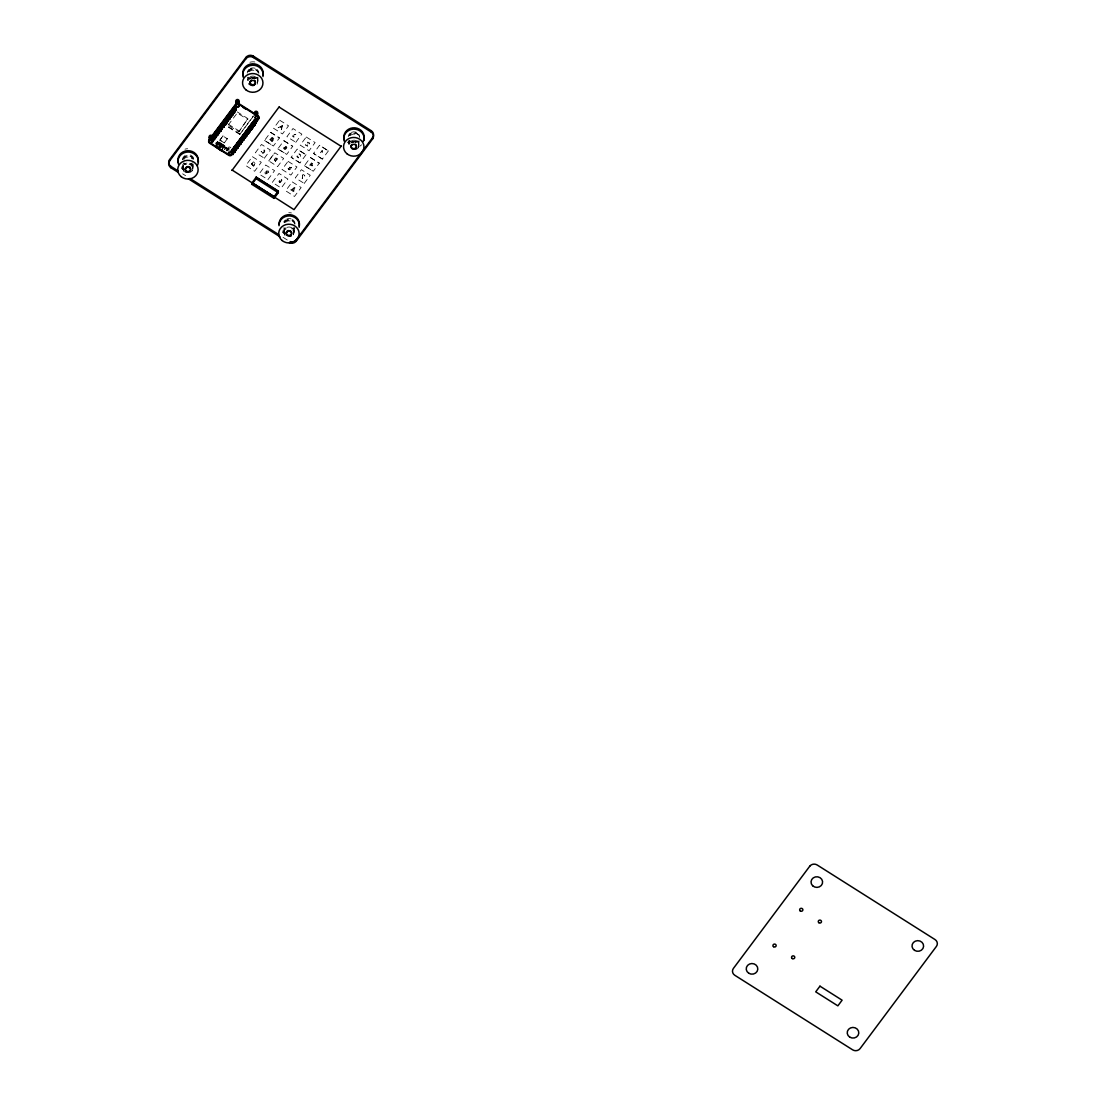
<?xml version="1.0" encoding="UTF-8"?>
<svg xmlns="http://www.w3.org/2000/svg" width="1106" height="1106" viewBox="0 0 1106 1106"><rect width="100%" height="100%" fill="white"/><g stroke="black" fill="none" stroke-linecap="round" stroke-linejoin="round"><path stroke-width="0.75" stroke-dasharray="5 3.75" d="M215.974 144.084L217.384 141.817L216.264 144.319M215.781 145.937L218.698 142.093L220.218 143.974M220.177 143.144L219.223 143.421L220.426 144.25L221.02 143.393L218.131 146.365M227.781 148.384C229.149 150.72 224.269 145.895 227.062 149.434M226.896 147.637C224.532 150.582 228.126 144.527 224.739 149.559M225.665 148.688L226.73 148.37L226.993 149.324M215.877 144.139L217.44 141.734L217.108 142.508M219.845 144.734C217.868 144.278 218.449 140.407 220.398 143.172M220.066 143.835C216.334 141.374 225.652 147.167 222.403 145.508L223.122 144.582L220.841 147.858M182.794 167.296L182.891 164.241M183.154 169.384L183.278 164.78M192.776 168.72L192.997 161.034M192.969 168.071L193.052 165.015M216.347 142.508L215.711 143.227M217.218 141.983L217.523 141.969M224.338 145.674C225.638 147.762 217.177 139.937 218.449 144.886M219.126 144.292L218.435 145.01M220.426 144.25L218.919 143.075L219.9 142.881M227.324 138.651L224.297 142.978L219.859 140.186L222.9 135.858L227.324 138.927L222.9 135.858M220.205 144.872L221.394 144.54L220.453 144.457M220.73 146.531L219.569 145.577L221.172 146.6M221.02 143.393L223.149 144.568M222.168 146.116C224.103 144.609 221.241 143.904 221.601 145.757C220.343 143.199 216.458 141.07 216.043 146.13L218.2 143.282L223.55 147.402L225.016 146.02L224.103 148.149L225.195 146.697M219.14 147.43L221.103 144.43M221.615 144.54L219.389 147.582M221.822 144.734L219.956 147.941M224.006 145.646L222.721 146.02M222.251 148.356L222.997 147.361L219.831 144.292M223.066 146.517L223.675 145.356M223.329 146.711L223.606 145.923M224.297 142.978L219.873 139.909M226.523 147.997L226.205 147.361L227.034 148.923M226.951 150.955L228.071 148.467L226.564 150.789M226.661 150.72L227.781 148.937A1.604 1.479 1.7 0 0 229.689 149.96M229.495 125.973L238.799 131.863L247.91 118.646L237.278 111.927M228.444 127.231L239.781 134.407L253.371 115.84M247.799 77.337L247.703 80.392A5.101 4.687 1.7 0 1 249.472 77.199M238.799 131.863L247.91 118.646M252.431 156.706L261.293 162.319L254.629 171.236L245.767 165.541L252.431 156.623M257.587 81.941L257.726 77.337M257.878 81.167L257.961 78.111M264.541 140.49L273.403 146.006L279.459 137.904L270.597 132.291L264.541 140.49L273.403 146.006M264.32 158.255L270.376 150.07L261.514 144.457L255.458 152.656L264.32 158.172M267.915 179.642L274.578 170.642L265.716 165.029L259.053 174.043L267.915 179.559M268.744 160.895L274.813 152.78L283.661 158.476L277.606 166.577L268.744 160.895L274.813 152.78M270.597 132.374L279.459 137.987M277.827 148.895L286.689 154.411L292.744 146.31L283.896 140.697L277.827 148.895L286.689 154.411M279.68 120.222L288.542 125.821L282.486 133.937L273.624 128.324L279.694 120.125M283.896 140.697L292.744 146.393M283.938 231.292L284.035 228.237M284.145 233.283L284.283 228.679M288.085 161.365L296.947 166.965L290.892 175.08L282.03 169.467L288.099 161.282M306.044 154.716L299.975 162.914L291.127 157.301L297.182 149.116L306.03 154.799L297.182 149.116M292.288 181.937L301.15 187.536L294.486 196.453L285.638 190.771L292.302 181.854M295.772 142.342L301.841 134.144L292.979 128.545L286.924 136.729L295.786 142.259M293.767 232.619L294.002 224.933M294.099 232.066L294.237 227.477M299.975 162.914L291.127 157.218M304.413 165.706L313.274 171.236L319.33 163.121L310.468 157.522L304.413 165.706L313.274 171.236M304.178 183.485L310.247 175.287L301.385 169.688L295.33 177.872L304.191 183.402M306.265 137.033L315.127 142.55L309.072 150.748L300.21 145.135L306.265 136.95M310.468 157.605L319.33 163.204M328.413 150.872L322.358 159.07L313.496 153.458L319.551 145.273L328.413 150.955L319.551 145.273M322.358 159.07L313.496 153.375M348.722 144.402L348.819 141.347M349.04 143.448L349.137 140.365M358.579 145.84L358.717 141.236M358.897 145.176L359.021 140.6M226.647 148.342C225.126 147.388 227.601 149.116 226.813 148.563M230.836 147.872A1.604 1.479 1.7 0 0 228.818 147.126A1.604 1.479 1.7 0 0 227.836 148.895L228.223 148.646M226.606 148.37L226.039 148.038M223.301 146.614C223.426 148.563 223.523 144.015 223.329 146.379M219.845 144.637L224.186 147.333M220.827 145.107L218.933 143.987L219.43 143.407M224.725 145.923L221.933 149.766C226.149 146.904 224.712 144.264 222.942 145.646M226.218 147.858L228.085 148.992M221.062 144.596L221.656 145.411M220.025 146.075L219.569 145.577M221.753 145.48L224.214 147.126L224.85 145.881M222.334 145.84L223.523 146.006M218.435 143.379L219.002 142.176L216.085 146.116L218.255 143.296M228.168 125.13L237.251 112.964L247.882 119.697M219.859 140.186L222.887 136.121M216.209 146.158L219.002 142.176L218.366 143.338M218.559 143.697L219.873 142.854M218.546 146.393L220.329 143.946M220.246 144.734L221.034 144.167L218.808 147.222M219.721 147.789L221.974 144.692M220.288 148.149L222.541 145.066M224.532 149.393L226.232 147.471M239.781 134.407L253.357 116.241M220.246 144.153L220.951 143.241M224.131 147.043L224.725 146.393L224.006 147.167M221.255 144.374C221.145 142.245 219.928 145.453 220.329 143.13M223.91 145.273L223.163 144.748M228.195 124.093L238.827 130.812M228.458 126.831L239.795 134.006M221.629 145.55L222.721 146.255M182.67 173.822L185.573 175.66M283.039 237.32L288.86 241.011M219.61 145.038L221.172 146.061M228.126 150.817A1.604 1.479 1.7 0 1 229.467 148.384M292.993 227.974A5.793 5.323 1.7 0 1 291.735 228.735M283.758 222.126A5.793 5.323 1.7 0 1 285.445 219.873M286.717 219.112A5.793 5.323 1.7 0 1 291.141 218.905M292.496 219.541A5.793 5.323 1.7 0 1 294.998 224.352M357.805 141.209A5.793 5.323 1.7 0 1 355.109 142.384M353.588 142.453A5.793 5.323 1.7 0 1 349.634 140.6M348.252 136.715A5.793 5.323 1.7 0 1 350.256 133.093M351.528 132.333A5.793 5.323 1.7 0 1 359.726 136.19M192.002 164.089A5.793 5.323 1.7 0 1 190.73 164.835M184.965 164.407A5.793 5.323 1.7 0 1 183.831 163.467M182.449 159.596A5.793 5.323 1.7 0 1 187.163 154.785M190.149 155.006A5.793 5.323 1.7 0 1 193.923 159.07M257.048 77.116A5.793 5.323 1.7 0 1 250.039 77.793M247.246 73.12A5.793 5.323 1.7 0 1 249.03 69.388M250.246 68.572A5.793 5.323 1.7 0 1 256.039 68.71M257.228 69.581A5.793 5.323 1.7 0 1 258.832 73.383M257.961 77.379A5.793 5.323 1.7 0 1 257.021 78.457M249.997 79.134A5.793 5.323 1.7 0 1 247.924 77.144M248.048 71.821A5.793 5.323 1.7 0 1 258.071 72.056M192.969 164.393A5.793 5.323 1.7 0 1 190.702 166.177M182.725 159.582A5.793 5.323 1.7 0 1 193.412 159.098M358.773 141.527A5.793 5.323 1.7 0 1 357.763 142.55M349.593 141.941A5.793 5.323 1.7 0 1 348.777 140.78M358.399 135.056A5.793 5.323 1.7 0 0 349.206 135.471A5.101 4.687 1.7 0 1 358.634 135.153M359.215 136.218A5.793 5.323 1.7 0 1 359.685 137.545M293.961 228.292A5.793 5.323 1.7 0 1 292.952 229.329M285.915 229.647A5.793 5.323 1.7 0 1 283.952 227.546M284.394 222.251A5.793 5.323 1.7 0 1 294.873 224.311M284.546 233.587A10.203 9.36 1.7 0 1 282.348 232.191M292.869 228.154A4.825 4.438 1.7 0 1 291.929 228.928M286.053 228.638A4.825 4.438 1.7 0 1 285.21 227.781M285.5 222.375A4.825 4.438 1.7 0 1 293.159 222.762M292.924 230.449A4.825 4.438 1.7 0 1 293.325 234.873M284.989 235.454A4.825 4.438 1.7 0 1 284.588 231.03M183.555 169.688A10.203 9.36 1.7 0 1 181.356 168.292M191.863 164.255A4.825 4.438 1.7 0 1 190.937 165.029M185.061 164.739A4.825 4.438 1.7 0 1 183.637 162.845M183.831 159.458A4.825 4.438 1.7 0 1 192.168 158.863M191.932 166.55A4.825 4.438 1.7 0 1 192.32 170.974M183.983 171.554A4.825 4.438 1.7 0 1 183.596 167.13M255.209 77.379A5.101 4.687 1.7 0 1 250.136 76.991M248.214 71.558A5.101 4.687 1.7 0 1 258.03 72.305M249.915 62.254A10.203 9.36 1.7 0 1 255.196 62.033M256.661 77.752A5.101 4.687 1.7 0 1 256.993 83.448M250.592 76.549A5.101 4.687 1.7 0 1 255.68 76.936M361.565 144.803A10.203 9.36 1.7 0 1 359.533 146.379M357.68 141.388A4.825 4.438 1.7 0 1 356.74 142.162M351.929 142.494A4.825 4.438 1.7 0 1 350.021 141.001M350.312 135.609A4.825 4.438 1.7 0 1 357.127 135.126M358.316 144.706A4.825 4.438 1.7 0 1 358.137 148.093M349.399 144.264A4.825 4.438 1.7 0 1 350.09 143.282M351.017 142.522A4.825 4.438 1.7 0 1 355.828 142.176M256.675 77.489A4.825 4.438 1.7 0 1 254.629 78.789M250.938 78.595A4.825 4.438 1.7 0 1 249.03 77.102M249.32 71.71A4.825 4.438 1.7 0 1 256.979 72.097M257.325 80.807A4.825 4.438 1.7 0 1 257.131 84.194M248.408 80.365A4.825 4.438 1.7 0 1 249.099 79.397M250.025 78.623A4.825 4.438 1.7 0 1 255.901 78.913M357.349 140.725A5.101 4.687 1.7 0 1 351.155 141.001M349.468 143.517A10.203 9.36 1.7 0 1 347.27 142.121M351.611 140.559A5.101 4.687 1.7 0 1 358.012 147.457M348.998 143.213A5.101 4.687 1.7 0 1 350.491 141.222M284.629 232.357A10.203 9.36 1.7 0 1 282.431 230.974M284.436 222.458A5.101 4.687 1.7 0 1 293.85 222.043M288.763 212.725A10.203 9.36 1.7 0 1 291.417 212.919M285.141 234.707A5.101 4.687 1.7 0 1 285.376 228.375A5.101 4.687 1.7 0 1 292.261 228.071A5.101 4.687 1.7 0 1 293.228 234.348M183.485 168.375A10.203 9.36 1.7 0 1 181.287 166.978M192.306 162.72A5.101 4.687 1.7 0 1 189.043 164.656M186.416 164.462A5.101 4.687 1.7 0 1 184.232 163.08M183.306 158.462A5.101 4.687 1.7 0 1 193.121 159.209M185.006 149.172A10.203 9.36 1.7 0 1 187.619 148.729M189.582 163.273A5.101 4.687 1.7 0 1 192.085 170.352M184.011 170.711A5.101 4.687 1.7 0 1 183.679 165.015M184.564 164.117A5.101 4.687 1.7 0 1 186.955 163.08M294.265 134.586C292.496 135.457 295.758 139.066 292.454 136.052C293.546 132.471 298.413 135.098 294.265 134.586M283.661 148.038C284.989 152.656 289.661 144.222 285.03 146.047C288.694 147.762 285.016 146.13 283.661 148.038M261.32 151.646C264.693 155.614 264.749 148.591 262.426 149.476A1.548 1.424 1.7 0 1 263.491 149.434C266.878 150.457 263.117 155.241 261.099 152.614A1.618 1.479 1.7 0 1 260.767 151.881L260.892 151.01L261.32 151.646M288.141 168.693C289.413 171.72 290.601 166.398 288.141 168.693M322.178 150.513L322.302 152.352L321.805 151.328L319.496 153.568L322.178 150.513M272.339 182.366L279.002 173.435L287.864 179.048L281.201 188.048L272.339 182.366M308.989 143.116L309.293 143.946L309.072 142.453L307.427 142.19L307.344 145.522L305.353 144.817L307.662 146.282L307.413 143.02L308.989 143.116M285.929 147.914C284.588 151.176 283.44 145.66 285.929 147.914M269.961 139.55L272.117 141.665L274.509 138.457L272.173 137.296L269.961 139.55M302.657 175.218L302.242 178.605L303.099 175.038C307.316 178.315 302.629 172.577 302.657 175.218M292.924 189.831L292.827 191.504L293.878 191.49L293.657 189.817L295.357 190.439L295.661 189.499L293.878 189.154L295.012 187.868L294.155 187.315L293.27 188.767L292.261 187.343L291.403 187.951L292.661 189.195L290.864 189.582L291.237 190.495L292.924 189.831M277.412 158.905C275.975 162.195 275.062 156.568 277.412 158.905M297.473 156.485C299.519 157.716 298.855 158.766 296.947 156.734A1.507 1.383 1.7 0 1 297.099 156.029C297.887 153.969 300.016 156.928 300.058 155.089L298.952 153.831L300.694 154.937C300.334 159.057 298.731 154.093 297.473 156.485M251.38 163.909L253.537 166.329L255.928 163.121L253.385 161.918L251.38 163.909M291.307 167.462C288.431 174.14 286.509 164.172 291.307 167.462M274.426 159.941C277.357 163.937 274.108 159.305 275.615 160.066C280.219 161.435 275.961 154.577 274.426 159.941M281.394 180.001C278.753 186.015 278.339 177.707 281.394 180.001M271.758 138.222L273.044 139.508L273.763 138.54L271.758 138.222M281.878 180.098C278.532 187.384 277.661 175.923 281.878 180.098M251.961 163.854L253.357 165.651L255.182 163.204L253.454 162.416L251.961 163.854M282.459 125.725L281.408 129.775L281.256 128.255L278.131 127.702L282.459 125.725M270.555 139.522L271.938 140.987L272.767 139.881L270.555 139.522M281.698 126.637L281.38 127.826L280.191 127.066L281.961 125.904L281.698 126.637M266.325 171.568L265.011 172.384L265.246 173.905L266.85 173.545L266.726 174.845L267.804 172.495L268.689 172.591L268.468 171.057L266.864 171.43L266.988 170.13L266.325 171.568M266.684 171.789L267.03 173.172L266.684 171.789M290.781 167.518L289.426 167.255L290.781 167.518M310.261 164.158L309.887 165.582L310.897 165.098C314.145 168.831 312.763 158.227 310.731 164.462L310.261 164.158M312.251 163.287L311.159 164.725L312.265 165.43L312.251 163.287"/><path stroke-width="1.5" d="M178.26 172.412L170.988 167.808A5.364 4.936 1.7 0 1 169.591 160.951L169.633 159.596L245.947 57.415A5.364 4.936 1.7 0 1 253.412 56.171L371.229 130.715A5.364 4.936 1.7 0 1 372.639 137.573L372.598 138.927L296.27 241.108A5.364 4.936 1.7 0 1 289.426 242.684M170.988 167.808L171.029 166.453A5.364 4.936 1.7 0 1 169.633 159.596M214.605 137.365L213.417 140.434L211.232 139.37L211.191 137.932L223.191 121.867L224.214 122.116M211.232 139.37L212.421 136.287M212.393 137.365L212.739 135.872M212.808 138.471L212.919 141.817L213.375 138.817M212.698 136.95L213.97 134.227M213.97 136.923L214.453 139.757L214.357 136.411M213.928 135.305L214.274 133.812M215.504 134.863L216.002 137.697L215.891 134.351M214.315 135.25L215.504 132.167M215.476 133.245L215.808 131.752M214.647 138.789L216.527 135.236M215.781 132.831L217.039 130.107M217.039 132.803L217.536 135.637L217.426 132.291M217.343 129.692L217.08 131.725M216.486 136.315L217.688 133.245M218.587 130.743L219.071 133.577L218.974 130.232M216.983 132.236L218.587 128.047M218.546 129.126L218.891 127.632M217.716 134.669L219.596 131.116M220.122 128.683L220.619 131.517L220.509 128.172L221.145 129.056M218.85 128.711L220.122 125.987M220.149 127.605L220.426 125.572M220.509 128.172L220.619 131.517L221.076 128.531M219.845 126.596L220.578 125.877L220.08 127.066M219.569 132.195L220.758 129.126M221.656 126.623L222.154 129.457L222.043 126.112M220.398 126.651L221.656 123.927M221.629 125.006L221.96 123.513M220.799 130.549L222.375 127.411M222.126 150.61L222.043 149.891M222.361 150.153L222.237 149.904M223.191 124.563L223.689 127.397L224.145 124.411L223.191 124.563L224.214 124.937L225.444 123.291M222.002 124.95L223.191 121.867M222.859 123.319L226.771 117.789M223.578 124.052L224.076 126.886L223.357 127.066M223.536 122.89L223.509 121.453M222.334 128.49L224.214 124.937M223.467 122.531L224.739 119.807M224.739 122.503L224.656 124.978L225.61 124.826L225.126 121.992L225.417 124.37L224.186 126.015M225.126 121.992L225.61 124.826L224.891 125.006M224.698 120.886L225.043 119.393M226.274 120.443L226.771 123.278L226.661 119.932M225.016 120.471L226.274 117.748M226.246 118.826L226.578 117.333C229.426 115.453 233.822 103.356 236.186 109.95L225.417 124.37M227.255 121.895L227.297 120.817M227.808 118.383L228.306 121.218L228.195 117.872M226.619 118.771L227.808 115.688M227.781 116.766L228.113 115.287M228.486 120.25L228.458 118.826M229.357 116.324L229.841 119.158L230.311 116.171L229.357 116.324L230.311 116.171M229.315 114.706L229.661 113.227L228.085 116.351M229.744 115.812L229.799 119.006M230.034 118.19L230.366 116.697M230.891 114.264L231.389 117.098L231.278 113.752M229.702 114.651L230.891 111.568M230.85 112.646L231.195 111.167M231.873 115.715L231.527 114.706M232.398 110.586L232.73 109.107L231.168 112.231M231.389 152.116L231.348 150.692L254.117 120.208L256.302 121.273L256.343 122.711L233.573 153.195L231.389 152.116L232.578 149.047M232.426 112.204L232.924 115.038L232.813 111.692M233.103 114.07L233.449 112.577M341.284 145.964L294.016 209.642L232.011 169.978M232.578 151.729L233.076 154.577L232.965 151.218M232.55 150.126L232.882 148.633M233.96 110.144L234.458 112.978L234.348 109.632M232.772 110.531L233.96 107.448L232.329 110.061M232.924 150.057L232.965 148.978M236.186 109.95L234.348 107.393M234.126 149.669L234.61 152.517L235.08 149.517L234.126 149.669L235.08 149.517M232.854 149.711L234.113 146.987M234.085 148.066L234.431 146.573M234.513 149.158L234.997 151.992L234.278 152.186M234.804 151.55L234.831 150.471M236.117 109.605L236.145 108.526L235.039 109.577M235.661 147.61L236.159 150.457L236.048 147.098M234.472 147.997L235.661 144.927M235.329 146.545L235.965 144.513M236.007 145.937L236.034 144.858M236.643 149.075L236.366 148.411M235.937 145.591L237.196 142.868M237.196 145.55L237.693 148.398L237.583 145.038M237.168 143.946L237.5 142.453M237.873 147.43L237.914 146.351M238.73 143.49L239.228 146.338L239.117 142.978M237.541 143.877L238.73 140.808M238.702 141.886L239.048 140.393M239.726 144.955L239.38 143.932M238.454 142.066L240.279 138.748M240.279 141.43L240.762 144.278L240.666 140.918M240.583 138.333L240.237 139.826M240.624 139.757L240.652 138.679M240.956 143.31L240.984 142.232M241.813 139.37L242.311 142.218L242.2 138.858L242.518 140.172M240.085 139.84L241.813 136.688M241.785 137.766L242.117 136.273M242.2 138.858L242.255 142.066M242.491 141.25L242.767 139.218M243.348 137.31L243.845 140.158L243.735 136.798M241.758 137.628L243.348 134.628M243.32 135.706L243.652 134.213M169.591 160.951L245.905 58.77L245.947 57.415M243.693 135.637L243.735 134.559M244.343 138.775L244.067 138.112M243.624 135.291L244.882 132.568M244.896 135.25L245.38 138.098L245.283 134.738M244.606 134.379L245.2 132.153M245.573 137.13L245.905 135.637M246.431 133.19L246.928 136.038L246.818 132.679M245.242 133.577L246.431 130.508M246.389 131.586L246.735 130.093M247.412 134.656L247.067 133.632M246.776 131.517L247.965 128.448M247.965 131.144L248.463 133.978L248.352 130.619M247.633 129.886L248.269 128.033M248.643 133.01L248.988 131.517M249.5 129.084L249.997 131.918L249.887 128.559L250.191 130.95M248.242 129.112L249.5 126.388M249.472 127.467L249.818 125.973M249.887 128.559L249.956 131.766M251.048 127.024L251.532 129.858L251.435 126.499M249.776 127.052L251.048 124.328M251.007 125.407L251.352 123.913M251.394 125.337L251.421 124.259M372.598 138.927A5.364 4.936 1.7 0 0 371.187 132.056L253.371 57.512L253.412 56.171M251.726 128.89L252.057 127.397M251.325 124.992L252.583 122.268M252.583 124.964L253.08 127.798L252.97 124.439M252.555 123.347L252.887 121.854M253.26 126.831L253.288 125.752M251.892 184.37L251.947 182.808L274.094 196.813L274.053 198.375L251.892 184.37L256.136 178.688L256.191 177.126L278.339 191.144L278.283 192.707L274.053 198.375M254.117 122.904L254.615 125.738L254.504 122.379M252.928 123.278L254.117 120.208M256.343 122.711L254.504 120.139C252.901 121.121 257.021 121.19 254.836 122.503M255.113 124.356L254.767 123.333M256.274 122.351L256.302 121.273L255.334 122.185M232.011 170.407L279.265 106.729M296.27 241.108L296.311 239.753L372.639 137.573M371.187 132.056L371.229 130.715M185.352 169.121L185.725 168.292A2.682 2.461 1.7 0 1 190.121 168.264A2.682 2.461 1.7 0 1 188.67 172.066A2.682 2.461 1.7 0 1 185.269 169.494L185.725 168.292M250.163 82.356L250.537 81.512A2.682 2.461 1.7 0 1 254.933 81.485A2.682 2.461 1.7 0 1 253.481 85.286A2.682 2.461 1.7 0 1 250.08 82.715L250.537 81.512M286.343 233.02L286.717 232.191A2.682 2.461 1.7 0 1 291.113 232.163A2.682 2.461 1.7 0 1 289.661 235.965A2.682 2.461 1.7 0 1 286.26 233.394L286.717 232.191M351.155 146.255L351.528 145.411A2.682 2.461 1.7 0 1 355.925 145.384A2.682 2.461 1.7 0 1 354.473 149.186A2.682 2.461 1.7 0 1 351.072 146.614L351.528 145.411M219.057 148.881L221.656 150.457M235.274 109.273L235.039 108.402M233.477 149.891L232.398 151.024M222.458 150.568L220.882 150.554L216.804 147.554M215.311 133.259L211.191 137.932L213.071 139.425L213.499 138.416M218.394 129.139L218.394 130.024M233.919 148.08L233.933 148.964M241.62 137.78L241.62 138.665M250.758 125.586L251.546 125.075M229.163 114.72L230.56 112.577M217.495 129.996L216.721 131.089M223.232 123.485L224.186 123.333M224.145 124.411L223.841 126.996M225.693 122.351L225.375 124.937M214.675 137.711L213.071 139.425M234.984 110.517L236.214 108.872M217.495 135.485L217.688 135.236M219.029 133.425L219.223 133.176M222.099 129.305L222.292 129.056M231.334 116.946L231.527 116.697M232.868 114.886L233.062 114.637M234.417 112.826L234.61 112.577M217.619 146.172L216.776 147.43L217.619 146.31M235.965 148.729L241.094 141.845M248.297 132.222L258.569 118.466A2.143 1.977 1.7 0 0 258.002 115.715L238.73 103.535A2.143 1.977 1.7 0 0 235.758 104.033L209.034 139.798A2.143 1.977 1.7 0 0 209.601 142.536L228.873 154.729A2.143 1.977 1.7 0 0 231.859 154.232M243.14 139.757L231.831 154.881A2.143 1.977 1.7 0 1 228.845 155.379L209.587 143.186A2.143 1.977 1.7 0 1 209.02 140.448L235.73 104.683A2.143 1.977 1.7 0 1 238.716 104.185L257.988 116.379A2.143 1.977 1.7 0 1 258.541 119.116L245.186 137.006M232.937 153.983L233.228 154.163M237.638 148.245L237.831 147.983M239.186 146.186L239.38 145.923M240.721 144.126L240.914 143.863M251.491 129.706L251.684 129.443M254.574 125.586L254.767 125.324M251.933 183.015L256.191 177.126M274.094 196.813L278.339 191.144M274.081 197.034L278.325 191.352L256.177 177.347M233.933 107.752L233.933 108.913M233.905 108.402L233.919 109.577M226.232 118.052L226.011 118.909L227.338 118.701M249.444 127.328L249.458 128.503M235.467 146.02L236.159 145.674M211.26 138.291L212.228 137.379M232.288 150.305L231.348 150.692M223.163 122.172L223.882 122.13M214.066 134.42L213.79 135.554M223.136 122.821L223.91 122.642M214.08 135.07L214.08 136.453M229.467 114.471L230.255 114.471M217.011 131.185L218.117 131.061M220.619 126.748L219.831 127.798M227.974 120.886L228.458 120.817M226.44 122.946L226.91 122.877M248.131 133.646L248.601 133.563M246.597 135.706L247.067 135.623M245.048 137.766L245.532 137.683M243.514 139.826L243.997 139.743M215.67 137.365L216.14 137.296M214.122 139.425L214.605 139.356M235.827 150.126L236.297 150.043M279.251 107.158L341.27 146.393M242.988 107.365L245.822 109.162M253.219 127.384L253.025 127.646M216.126 146.434L218.836 148.149M256.136 178.688L278.283 192.707M252.209 182.753L275.283 197.352M171.029 166.453L178.301 171.057M189.942 178.425L278.671 234.569M188.449 178.854L280.094 236.836M216.5 147.222L215.891 146.545M253.786 123.36L252.527 123.208L252.527 124.384M254.518 114.499A1.604 1.479 1.7 0 1 256.163 112.618A1.604 1.479 1.7 0 1 257.532 114.692A1.604 1.479 1.7 0 1 254.947 115.162M245.905 58.77A5.364 4.936 1.7 0 1 253.371 57.512M210.873 138.209A1.604 1.479 1.7 0 1 209.172 136.812A1.604 1.479 1.7 0 1 210.665 135.25A1.604 1.479 1.7 0 1 212.38 136.646M210.831 139.55A1.604 1.479 1.7 0 1 209.214 137.586A1.604 1.479 1.7 0 1 211.799 136.978M296.311 239.753A5.364 4.936 1.7 0 1 290.104 241.592M279.002 225.707A10.203 9.36 1.7 0 1 289.993 215.933A10.203 9.36 1.7 0 1 299.159 227.283M289.841 230.629A2.682 2.461 1.7 0 1 291.403 233.974A2.682 2.461 1.7 0 1 287.643 235.094A2.682 2.461 1.7 0 1 286.744 231.555M287.214 231.071A2.682 2.461 1.7 0 1 288.459 230.532M178.495 164.213A10.203 9.36 1.7 0 1 189.002 152.047A10.203 9.36 1.7 0 1 197.269 165.679M189.997 167.462A2.682 2.461 1.7 0 1 189.873 170.78A2.682 2.461 1.7 0 1 186.264 170.946A2.682 2.461 1.7 0 1 185.753 167.656M186.209 167.172A2.682 2.461 1.7 0 1 189.472 167.02M243.32 75.996A10.203 9.36 1.7 0 1 252.472 63.789A10.203 9.36 1.7 0 1 262.993 75.125M253.73 85.383A5.101 4.687 1.7 0 1 251.09 85.19M249.901 84.623A5.101 4.687 1.7 0 1 248.919 83.807M344.298 141.333A10.203 9.36 1.7 0 1 353.478 129.139A10.203 9.36 1.7 0 1 363.971 140.503M355.275 144.153A2.682 2.461 1.7 0 1 355.842 147.748A2.682 2.461 1.7 0 1 351.888 147.928A2.682 2.461 1.7 0 1 352.026 144.305M243.306 77.434A10.203 9.36 1.7 0 1 252.486 65.24A10.203 9.36 1.7 0 1 262.965 76.604M255.196 81.222A2.682 2.461 1.7 0 1 252.915 84.747A2.682 2.461 1.7 0 1 250.246 81.457M250.564 80.876A2.682 2.461 1.7 0 1 251.615 80.047M254.283 80.254A2.682 2.461 1.7 0 1 254.809 80.683M344.339 140.006A10.203 9.36 1.7 0 1 354.832 127.826A10.203 9.36 1.7 0 1 363.127 141.444M357.127 148.37A5.101 4.687 1.7 0 1 356.008 149.034M211.868 139.812A1.604 1.479 1.7 0 1 211.675 142.162A1.604 1.479 1.7 0 1 209.269 141.333A1.604 1.479 1.7 0 1 210.804 139.439M231.14 152.006A1.604 1.479 1.7 0 1 231.251 154.135A1.604 1.479 1.7 0 1 228.928 154.135A1.604 1.479 1.7 0 1 229.011 152.006M279.071 224.49A10.203 9.36 1.7 0 1 290.035 214.702A10.203 9.36 1.7 0 1 299.214 226.025M291.224 235.91A5.101 4.687 1.7 0 1 289.952 236.283M178.412 162.9A10.203 9.36 1.7 0 1 187.564 150.692A10.203 9.36 1.7 0 1 198.085 162.029M191.2 171.264A5.101 4.687 1.7 0 1 190.08 171.928M186.181 172.094A5.101 4.687 1.7 0 1 184.992 171.541M809.73 866.247L733.402 968.427A5.364 4.936 1.7 0 0 734.813 975.285L852.629 1049.829A5.364 4.936 1.7 0 0 860.095 1048.585L936.409 946.404A5.364 4.936 1.7 0 0 935.012 939.547L817.182 864.989A5.364 4.936 1.7 0 0 809.73 866.247M819.961 986.165L815.716 991.847L837.864 1005.852L842.108 1000.183L819.961 986.165M254.988 113.807A1.604 1.479 1.7 0 0 257.67 113.102A1.604 1.479 1.7 0 0 255.652 111.319A1.604 1.479 1.7 0 0 254.988 113.807M236.311 103.356A1.604 1.479 1.7 0 0 239.007 102.706A1.604 1.479 1.7 0 0 237.03 100.881A1.604 1.479 1.7 0 0 236.311 103.356M236.352 102.015A1.604 1.479 1.7 0 0 239.034 101.351A1.604 1.479 1.7 0 0 237.071 99.54A1.604 1.479 1.7 0 0 236.352 102.015M282.099 240.514A10.203 9.36 1.7 0 0 298.91 235.592A10.203 9.36 1.7 0 0 285.804 224.656A10.203 9.36 1.7 0 0 282.099 240.514M181.108 176.614A10.203 9.36 1.7 0 0 197.905 171.693A10.203 9.36 1.7 0 0 184.799 160.771A10.203 9.36 1.7 0 0 181.108 176.614M346.911 153.734A10.203 9.36 1.7 0 0 363.722 148.826A10.203 9.36 1.7 0 0 350.616 137.891A10.203 9.36 1.7 0 0 346.911 153.734M245.919 89.835A10.203 9.36 1.7 0 0 262.73 84.927A10.203 9.36 1.7 0 0 249.61 73.991A10.203 9.36 1.7 0 0 245.919 89.835M229.094 154.937A1.604 1.479 1.7 0 0 231.666 153.941A1.604 1.479 1.7 0 0 229.426 152.393A1.604 1.479 1.7 0 0 229.094 154.937M236.546 106.992A1.604 1.479 1.7 0 0 239.103 105.982A1.604 1.479 1.7 0 0 236.864 104.448A1.604 1.479 1.7 0 0 236.546 106.992M255.818 119.172A1.604 1.479 1.7 0 0 258.375 118.176A1.604 1.479 1.7 0 0 256.136 116.642A1.604 1.479 1.7 0 0 255.818 119.172M209.836 142.757A1.604 1.479 1.7 0 0 212.393 141.748A1.604 1.479 1.7 0 0 210.154 140.213A1.604 1.479 1.7 0 0 209.836 142.757M255.832 118.522A1.604 1.479 1.7 0 0 258.389 117.526A1.604 1.479 1.7 0 0 256.15 115.978A1.604 1.479 1.7 0 0 255.832 118.522M236.56 106.328A1.604 1.479 1.7 0 0 239.117 105.333A1.604 1.479 1.7 0 0 236.891 103.798A1.604 1.479 1.7 0 0 236.56 106.328M800.122 910.832A1.604 1.479 1.7 0 0 802.818 910.183A1.604 1.479 1.7 0 0 800.841 908.358A1.604 1.479 1.7 0 0 800.122 910.832M773.481 946.653A1.604 1.479 1.7 0 0 776.122 945.851A1.604 1.479 1.7 0 0 774.034 944.151A1.604 1.479 1.7 0 0 773.481 946.653M792.255 958.556A1.604 1.479 1.7 0 0 794.772 957.45A1.604 1.479 1.7 0 0 792.463 955.999A1.604 1.479 1.7 0 0 792.255 958.556M818.758 922.639A1.604 1.479 1.7 0 0 821.44 921.92A1.604 1.479 1.7 0 0 819.422 920.151A1.604 1.479 1.7 0 0 818.758 922.639M849.726 1037.124A5.793 5.323 1.7 0 0 858.781 1033.184A5.793 5.323 1.7 0 0 850.486 1027.944A5.793 5.323 1.7 0 0 849.726 1037.124M914.538 950.358A5.793 5.323 1.7 0 0 923.593 946.404A5.793 5.323 1.7 0 0 915.298 941.165A5.793 5.323 1.7 0 0 914.538 950.358M748.734 973.225A5.793 5.323 1.7 0 0 757.79 969.285A5.793 5.323 1.7 0 0 749.495 964.045A5.793 5.323 1.7 0 0 748.734 973.225M812.634 885.74A5.793 5.323 1.7 0 0 822.38 883.583A5.793 5.323 1.7 0 0 815.426 876.906A5.793 5.323 1.7 0 0 812.634 885.74"/></g></svg>
